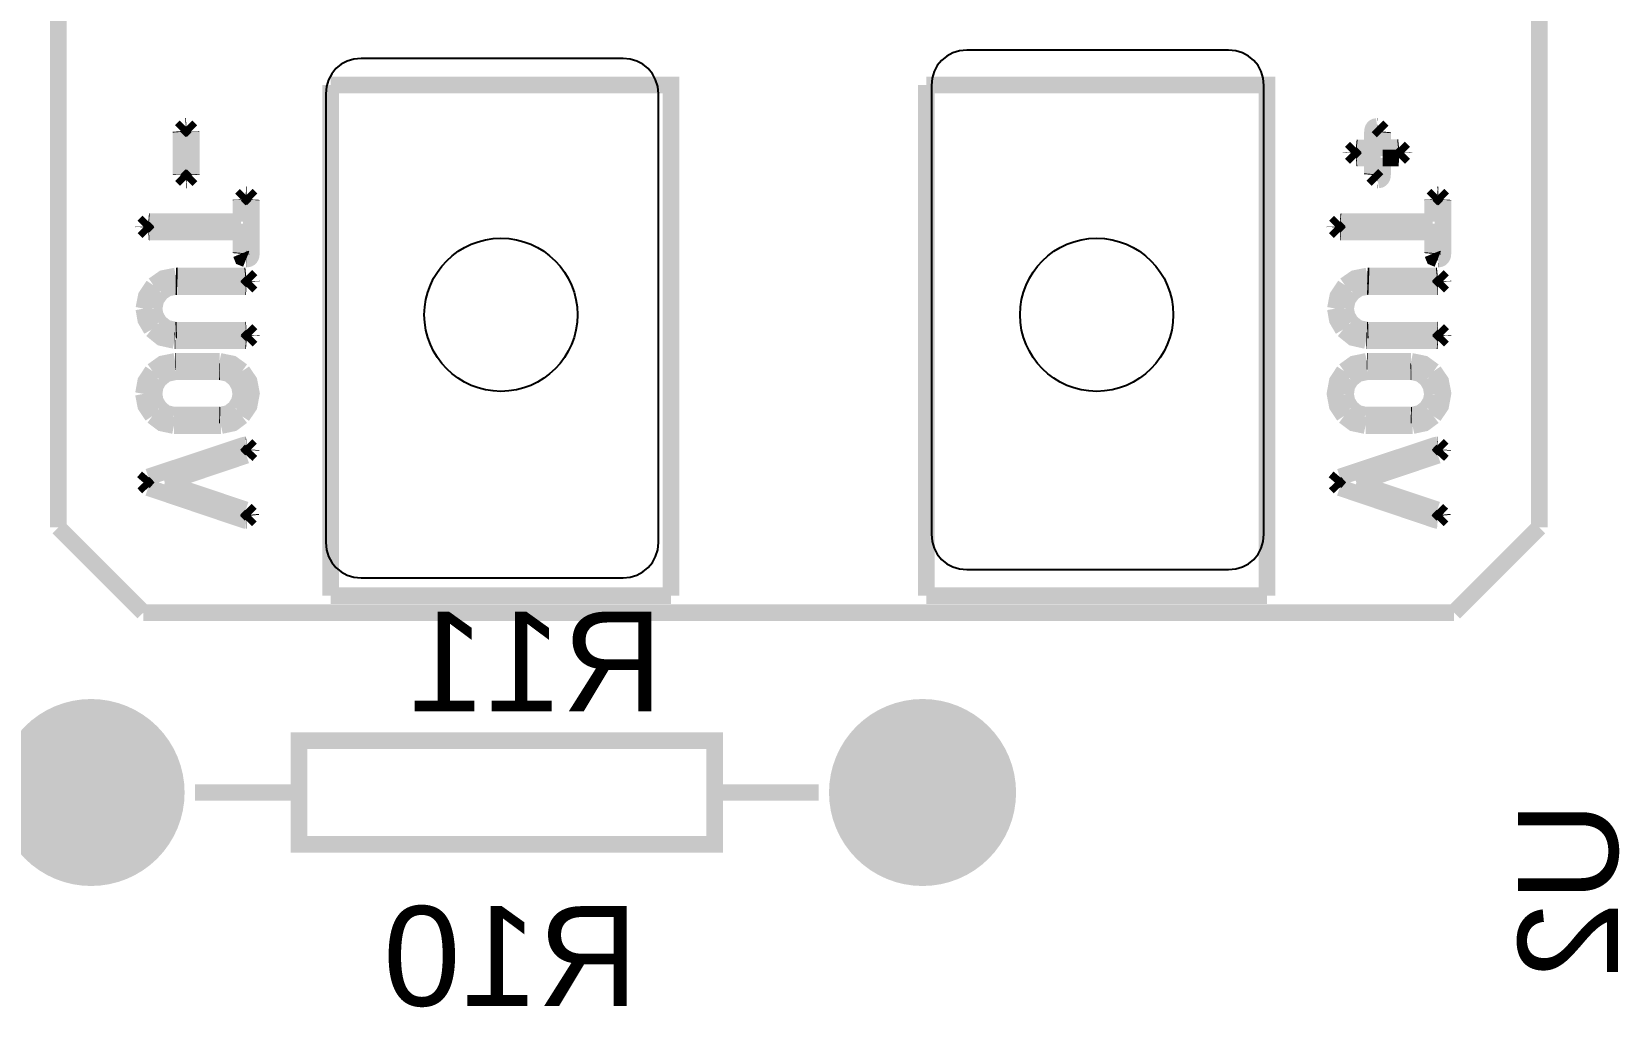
# Model space of a CAD drawing. Header units: inches. Extents: x -2.28 to 2.28, y -1.44 to 1.48.
# Drawn here: x -1.761 to -0.997, y -0.516 to -0.047 of the extents above; entities that cross this region are included whole.
import ezdxf

# ---------------------------------------------------------------- set-up
doc = ezdxf.new("R2010")
doc.units = ezdxf.units.IN
doc.layers.get('0').update_dxf_attribs({"linetype": 'CONTINUOUS'})

# ---------------------------------------------------------------- blocks, each defined once
blk = doc.blocks.new('EPAD')
at = {"const_width": 0.5}
blk.add_lwpolyline([(-0.25, 0, 1), (0.25, 0, 1)], format="xyb", close=True, dxfattribs=at)

msp = doc.modelspace()

# ---------------------------------------------------------------- linework, layer by layer
at = {"const_width": 0.008}
for points in [[(-1.748031, -0.285543), (-1.748031, 1.147528)], [(-1.748031, -0.285543), (-1.748031, 1.147528)], [(-1.748031, -0.285543), (-1.748031, 1.147528)], [(-1.035591, 1.147528), (-1.035591, -0.285543)], [(-1.035591, 1.147528), (-1.035591, -0.285543)], [(-1.035591, 1.147528), (-1.035591, -0.285543)], [(-1.617008, -0.318299), (-1.617008, -0.07263)], [(-1.453228, -0.318299), (-1.453228, -0.07263), (-1.617008, -0.07263)], [(-1.617008, -0.318299), (-1.617008, -0.07263)], [(-1.453228, -0.318299), (-1.453228, -0.07263), (-1.617008, -0.07263)], [(-1.617008, -0.318299), (-1.617008, -0.07263)], [(-1.453228, -0.318299), (-1.453228, -0.07263), (-1.617008, -0.07263)], [(-1.330394, -0.318299), (-1.330394, -0.07263)], [(-1.166614, -0.318299), (-1.166614, -0.07263), (-1.330394, -0.07263)], [(-1.330394, -0.318299), (-1.330394, -0.07263)], [(-1.166614, -0.318299), (-1.166614, -0.07263), (-1.330394, -0.07263)], [(-1.330394, -0.318299), (-1.330394, -0.07263)], [(-1.166614, -0.318299), (-1.166614, -0.07263), (-1.330394, -0.07263)], [(-1.686816, -0.092516), (-1.689045, -0.094745)], [(-1.686816, -0.092516), (-1.689045, -0.094745)], [(-1.686816, -0.092516), (-1.689045, -0.094745)], [(-1.689009, -0.095148), (-1.689045, -0.094745)], [(-1.689009, -0.095148), (-1.689045, -0.094745)], [(-1.689009, -0.095148), (-1.689045, -0.094745)], [(-1.689009, -0.095146), (-1.689009, -0.11576)], [(-1.689009, -0.095146), (-1.689009, -0.11576)], [(-1.689009, -0.095146), (-1.689009, -0.11576)], [(-1.686816, -0.092516), (-1.686722, -0.092518)], [(-1.686816, -0.092516), (-1.686722, -0.092518)], [(-1.686816, -0.092516), (-1.686722, -0.092518)], [(-1.686378, -0.092492), (-1.686723, -0.092518)], [(-1.686378, -0.092492), (-1.686723, -0.092518)], [(-1.686378, -0.092492), (-1.686723, -0.092518)], [(-1.686378, -0.092492), (-1.684065, -0.094804)], [(-1.686378, -0.092492), (-1.684065, -0.094804)], [(-1.686378, -0.092492), (-1.684065, -0.094804)], [(-1.684072, -0.094985), (-1.684065, -0.094804)], [(-1.684072, -0.094985), (-1.684065, -0.094804)], [(-1.684072, -0.094985), (-1.684065, -0.094804)], [(-1.684072, -0.115646), (-1.684072, -0.094986)], [(-1.684072, -0.115646), (-1.684072, -0.094986)], [(-1.684072, -0.115646), (-1.684072, -0.094986)], [(-1.113495, -0.092518), (-1.114525, -0.092702), (-1.11493, -0.092932), (-1.115261, -0.093255), (-1.115518, -0.093669), (-1.115702, -0.094176), (-1.115849, -0.095466), (-1.115849, -0.102825), (-1.123368, -0.102825)], [(-1.113495, -0.092518), (-1.114525, -0.092702), (-1.11493, -0.092932), (-1.115261, -0.093255), (-1.115518, -0.093669), (-1.115702, -0.094176), (-1.115849, -0.095466), (-1.115849, -0.102825), (-1.123368, -0.102825)], [(-1.113495, -0.092518), (-1.114525, -0.092702), (-1.11493, -0.092932), (-1.115261, -0.093255), (-1.115518, -0.093669), (-1.115702, -0.094176), (-1.115849, -0.095466), (-1.115849, -0.102825), (-1.123368, -0.102825)], [(-1.113389, -0.092515), (-1.113495, -0.092518)], [(-1.113389, -0.092515), (-1.113495, -0.092518)], [(-1.113389, -0.092515), (-1.113495, -0.092518)], [(-1.113389, -0.092515), (-1.110942, -0.094962)], [(-1.113389, -0.092515), (-1.110942, -0.094962)], [(-1.113389, -0.092515), (-1.110942, -0.094962)], [(-1.110981, -0.095399), (-1.110942, -0.094962)], [(-1.110981, -0.095399), (-1.110942, -0.094962)], [(-1.110981, -0.095399), (-1.110942, -0.094962)], [(-1.103554, -0.102733), (-1.110981, -0.102733), (-1.110981, -0.095397)], [(-1.103554, -0.102733), (-1.110981, -0.102733), (-1.110981, -0.095397)], [(-1.103554, -0.102733), (-1.110981, -0.102733), (-1.110981, -0.095397)], [(-1.123852, -0.102774), (-1.126202, -0.105124)], [(-1.123852, -0.102774), (-1.126202, -0.105124)], [(-1.123852, -0.102774), (-1.126202, -0.105124)], [(-1.123852, -0.102774), (-1.123367, -0.102825)], [(-1.123852, -0.102774), (-1.123367, -0.102825)], [(-1.123852, -0.102774), (-1.123367, -0.102825)], [(-1.103057, -0.102683), (-1.103554, -0.102733)], [(-1.103057, -0.102683), (-1.103554, -0.102733)], [(-1.103057, -0.102683), (-1.103554, -0.102733)], [(-1.103057, -0.102683), (-1.100606, -0.105134)], [(-1.103057, -0.102683), (-1.100606, -0.105134)], [(-1.103057, -0.102683), (-1.100606, -0.105134)], [(-1.126202, -0.105135), (-1.126209, -0.105315)], [(-1.126202, -0.105135), (-1.126209, -0.105315)], [(-1.126202, -0.105135), (-1.126209, -0.105315)], [(-1.123803, -0.107721), (-1.126209, -0.105315)], [(-1.123803, -0.107721), (-1.126209, -0.105315)], [(-1.123803, -0.107721), (-1.126209, -0.105315)], [(-1.126202, -0.105133), (-1.126202, -0.105124)], [(-1.126202, -0.105133), (-1.126202, -0.105124)], [(-1.126202, -0.105133), (-1.126202, -0.105124)], [(-1.123803, -0.107721), (-1.123435, -0.107693)], [(-1.123803, -0.107721), (-1.123435, -0.107693)], [(-1.123803, -0.107721), (-1.123435, -0.107693)], [(-1.123437, -0.107693), (-1.115849, -0.107693), (-1.115849, -0.115417)], [(-1.123437, -0.107693), (-1.115849, -0.107693), (-1.115849, -0.115417)], [(-1.123437, -0.107693), (-1.115849, -0.107693), (-1.115849, -0.115417)], [(-1.113312, -0.118297), (-1.112282, -0.118113), (-1.111878, -0.117883), (-1.111547, -0.11756), (-1.111289, -0.117145), (-1.111106, -0.116639), (-1.110958, -0.115349), (-1.110958, -0.107693)], [(-1.113312, -0.118297), (-1.112282, -0.118113), (-1.111878, -0.117883), (-1.111547, -0.11756), (-1.111289, -0.117145), (-1.111106, -0.116639), (-1.110958, -0.115349), (-1.110958, -0.107693)], [(-1.113312, -0.118297), (-1.112282, -0.118113), (-1.111878, -0.117883), (-1.111547, -0.11756), (-1.111289, -0.117145), (-1.111106, -0.116639), (-1.110958, -0.115349), (-1.110958, -0.107693)], [(-1.110958, -0.107693), (-1.103348, -0.107693)], [(-1.110958, -0.107693), (-1.103348, -0.107693)], [(-1.110958, -0.107693), (-1.103348, -0.107693)], [(-1.102984, -0.10772), (-1.103349, -0.107693)], [(-1.102984, -0.10772), (-1.103349, -0.107693)], [(-1.102984, -0.10772), (-1.103349, -0.107693)], [(-1.102984, -0.10772), (-1.100599, -0.105335)], [(-1.102984, -0.10772), (-1.100599, -0.105335)], [(-1.102984, -0.10772), (-1.100599, -0.105335)], [(-1.100606, -0.105156), (-1.100606, -0.105134)], [(-1.100606, -0.105156), (-1.100606, -0.105134)], [(-1.100606, -0.105156), (-1.100606, -0.105134)], [(-1.100606, -0.105157), (-1.100599, -0.105335)], [(-1.100606, -0.105157), (-1.100599, -0.105335)], [(-1.100606, -0.105157), (-1.100599, -0.105335)], [(-1.689009, -0.115761), (-1.68902, -0.115992)], [(-1.689009, -0.115761), (-1.68902, -0.115992)], [(-1.689009, -0.115761), (-1.68902, -0.115992)], [(-1.686701, -0.118311), (-1.68902, -0.115992)], [(-1.686701, -0.118311), (-1.68902, -0.115992)], [(-1.686701, -0.118311), (-1.68902, -0.115992)], [(-1.686701, -0.118311), (-1.686451, -0.118298)], [(-1.686701, -0.118311), (-1.686451, -0.118298)], [(-1.686701, -0.118311), (-1.686451, -0.118298)], [(-1.686344, -0.1183), (-1.686448, -0.118297)], [(-1.686344, -0.1183), (-1.686448, -0.118297)], [(-1.686344, -0.1183), (-1.686448, -0.118297)], [(-1.686344, -0.1183), (-1.684045, -0.116001)], [(-1.686344, -0.1183), (-1.684045, -0.116001)], [(-1.686344, -0.1183), (-1.684045, -0.116001)], [(-1.684072, -0.115645), (-1.684045, -0.116001)], [(-1.684072, -0.115645), (-1.684045, -0.116001)], [(-1.684072, -0.115645), (-1.684045, -0.116001)], [(-1.115849, -0.115419), (-1.115887, -0.115845)], [(-1.115849, -0.115419), (-1.115887, -0.115845)], [(-1.115849, -0.115419), (-1.115887, -0.115845)], [(-1.113431, -0.1183), (-1.115887, -0.115845)], [(-1.113431, -0.1183), (-1.115887, -0.115845)], [(-1.113431, -0.1183), (-1.115887, -0.115845)], [(-1.113431, -0.1183), (-1.113311, -0.118297)], [(-1.113431, -0.1183), (-1.113311, -0.118297)], [(-1.113431, -0.1183), (-1.113311, -0.118297)], [(-1.657913, -0.125406), (-1.660131, -0.127624)], [(-1.657913, -0.125406), (-1.660131, -0.127624)], [(-1.657913, -0.125406), (-1.660131, -0.127624)], [(-1.657913, -0.125406), (-1.657609, -0.125427)], [(-1.657913, -0.125406), (-1.657609, -0.125427)], [(-1.657913, -0.125406), (-1.657609, -0.125427)], [(-1.65735, -0.125413), (-1.657606, -0.125427)], [(-1.65735, -0.125413), (-1.657606, -0.125427)], [(-1.65735, -0.125413), (-1.657606, -0.125427)], [(-1.65735, -0.125413), (-1.655124, -0.127639)], [(-1.65735, -0.125413), (-1.655124, -0.127639)], [(-1.65735, -0.125413), (-1.655124, -0.127639)], [(-1.084685, -0.125406), (-1.086902, -0.127624)], [(-1.084685, -0.125406), (-1.086902, -0.127624)], [(-1.084685, -0.125406), (-1.086902, -0.127624)], [(-1.084685, -0.125406), (-1.08438, -0.125427)], [(-1.084685, -0.125406), (-1.08438, -0.125427)], [(-1.084685, -0.125406), (-1.08438, -0.125427)], [(-1.084122, -0.125413), (-1.084378, -0.125427)], [(-1.084122, -0.125413), (-1.084378, -0.125427)], [(-1.084122, -0.125413), (-1.084378, -0.125427)], [(-1.084122, -0.125413), (-1.081896, -0.127639)], [(-1.084122, -0.125413), (-1.081896, -0.127639)], [(-1.084122, -0.125413), (-1.081896, -0.127639)], [(-1.660121, -0.127828), (-1.660131, -0.127624)], [(-1.660121, -0.127828), (-1.660131, -0.127624)], [(-1.660121, -0.127828), (-1.660131, -0.127624)], [(-1.660121, -0.127827), (-1.660121, -0.138363)], [(-1.660121, -0.127827), (-1.660121, -0.138363)], [(-1.660121, -0.127827), (-1.660121, -0.138363)], [(-1.657516, -0.156326), (-1.656959, -0.156279), (-1.656476, -0.156138), (-1.656068, -0.155902), (-1.655733, -0.155572), (-1.655473, -0.155148), (-1.655288, -0.15463), (-1.655139, -0.153309), (-1.655139, -0.127896)], [(-1.657516, -0.156326), (-1.656959, -0.156279), (-1.656476, -0.156138), (-1.656068, -0.155902), (-1.655733, -0.155572), (-1.655473, -0.155148), (-1.655288, -0.15463), (-1.655139, -0.153309), (-1.655139, -0.127896)], [(-1.657516, -0.156326), (-1.656959, -0.156279), (-1.656476, -0.156138), (-1.656068, -0.155902), (-1.655733, -0.155572), (-1.655473, -0.155148), (-1.655288, -0.15463), (-1.655139, -0.153309), (-1.655139, -0.127896)], [(-1.655139, -0.127894), (-1.655124, -0.127639)], [(-1.655139, -0.127894), (-1.655124, -0.127639)], [(-1.655139, -0.127894), (-1.655124, -0.127639)], [(-1.086893, -0.127828), (-1.086902, -0.127624)], [(-1.086893, -0.127828), (-1.086902, -0.127624)], [(-1.086893, -0.127828), (-1.086902, -0.127624)], [(-1.086893, -0.127827), (-1.086893, -0.138363)], [(-1.086893, -0.127827), (-1.086893, -0.138363)], [(-1.086893, -0.127827), (-1.086893, -0.138363)], [(-1.084287, -0.156326), (-1.083731, -0.156279), (-1.083248, -0.156138), (-1.082839, -0.155902), (-1.082505, -0.155572), (-1.082245, -0.155148), (-1.082059, -0.15463), (-1.081911, -0.153309), (-1.081911, -0.127896)], [(-1.084287, -0.156326), (-1.083731, -0.156279), (-1.083248, -0.156138), (-1.082839, -0.155902), (-1.082505, -0.155572), (-1.082245, -0.155148), (-1.082059, -0.15463), (-1.081911, -0.153309), (-1.081911, -0.127896)], [(-1.084287, -0.156326), (-1.083731, -0.156279), (-1.083248, -0.156138), (-1.082839, -0.155902), (-1.082505, -0.155572), (-1.082245, -0.155148), (-1.082059, -0.15463), (-1.081911, -0.153309), (-1.081911, -0.127896)], [(-1.081911, -0.127894), (-1.081896, -0.127639)], [(-1.081911, -0.127894), (-1.081896, -0.127639)], [(-1.081911, -0.127894), (-1.081896, -0.127639)], [(-1.707087, -0.140853), (-1.707096, -0.14106)], [(-1.707087, -0.140853), (-1.707096, -0.14106)], [(-1.707087, -0.140853), (-1.707096, -0.14106)], [(-1.704765, -0.143391), (-1.707096, -0.14106)], [(-1.704765, -0.143391), (-1.707096, -0.14106)], [(-1.704765, -0.143391), (-1.707096, -0.14106)], [(-1.704737, -0.138334), (-1.707092, -0.140689)], [(-1.704737, -0.138334), (-1.707092, -0.140689)], [(-1.704737, -0.138334), (-1.707092, -0.140689)], [(-1.707086, -0.140854), (-1.707092, -0.140689)], [(-1.707086, -0.140854), (-1.707092, -0.140689)], [(-1.707086, -0.140854), (-1.707092, -0.140689)], [(-1.704737, -0.138334), (-1.704368, -0.138363)], [(-1.704737, -0.138334), (-1.704368, -0.138363)], [(-1.704737, -0.138334), (-1.704368, -0.138363)], [(-1.660121, -0.138363), (-1.704367, -0.138363)], [(-1.660121, -0.138363), (-1.704367, -0.138363)], [(-1.660121, -0.138363), (-1.704367, -0.138363)], [(-1.133858, -0.140853), (-1.133867, -0.14106)], [(-1.133858, -0.140853), (-1.133867, -0.14106)], [(-1.133858, -0.140853), (-1.133867, -0.14106)], [(-1.131536, -0.143391), (-1.133867, -0.14106)], [(-1.131536, -0.143391), (-1.133867, -0.14106)], [(-1.131536, -0.143391), (-1.133867, -0.14106)], [(-1.131508, -0.138334), (-1.133864, -0.140689)], [(-1.131508, -0.138334), (-1.133864, -0.140689)], [(-1.131508, -0.138334), (-1.133864, -0.140689)], [(-1.133858, -0.140854), (-1.133864, -0.140689)], [(-1.133858, -0.140854), (-1.133864, -0.140689)], [(-1.133858, -0.140854), (-1.133864, -0.140689)], [(-1.131508, -0.138334), (-1.13114, -0.138363)], [(-1.131508, -0.138334), (-1.13114, -0.138363)], [(-1.131508, -0.138334), (-1.13114, -0.138363)], [(-1.086893, -0.138363), (-1.131139, -0.138363)], [(-1.086893, -0.138363), (-1.131139, -0.138363)], [(-1.086893, -0.138363), (-1.131139, -0.138363)], [(-1.704765, -0.143391), (-1.704436, -0.143368)], [(-1.704765, -0.143391), (-1.704436, -0.143368)], [(-1.704765, -0.143391), (-1.704436, -0.143368)], [(-1.704435, -0.143368), (-1.660121, -0.143368), (-1.660121, -0.153378)], [(-1.704435, -0.143368), (-1.660121, -0.143368), (-1.660121, -0.153378)], [(-1.704435, -0.143368), (-1.660121, -0.143368), (-1.660121, -0.153378)], [(-1.131536, -0.143391), (-1.131208, -0.143368)], [(-1.131536, -0.143391), (-1.131208, -0.143368)], [(-1.131536, -0.143391), (-1.131208, -0.143368)], [(-1.131207, -0.143368), (-1.086893, -0.143368), (-1.086893, -0.153378)], [(-1.131207, -0.143368), (-1.086893, -0.143368), (-1.086893, -0.153378)], [(-1.131207, -0.143368), (-1.086893, -0.143368), (-1.086893, -0.153378)], [(-1.660121, -0.153376), (-1.660159, -0.153813)], [(-1.660121, -0.153376), (-1.660159, -0.153813)], [(-1.660121, -0.153376), (-1.660159, -0.153813)], [(-1.657643, -0.15633), (-1.659431, -0.155602), (-1.660159, -0.153813)], [(-1.657643, -0.15633), (-1.659431, -0.155602), (-1.660159, -0.153813)], [(-1.657643, -0.15633), (-1.659431, -0.155602), (-1.660159, -0.153813)], [(-1.657643, -0.15633), (-1.657515, -0.156326)], [(-1.657643, -0.15633), (-1.657515, -0.156326)], [(-1.657643, -0.15633), (-1.657515, -0.156326)], [(-1.086893, -0.153376), (-1.086931, -0.153813)], [(-1.086893, -0.153376), (-1.086931, -0.153813)], [(-1.086893, -0.153376), (-1.086931, -0.153813)], [(-1.084414, -0.15633), (-1.086203, -0.155602), (-1.086931, -0.153813)], [(-1.084414, -0.15633), (-1.086203, -0.155602), (-1.086931, -0.153813)], [(-1.084414, -0.15633), (-1.086203, -0.155602), (-1.086931, -0.153813)], [(-1.084414, -0.15633), (-1.084287, -0.156326)], [(-1.084414, -0.15633), (-1.084287, -0.156326)], [(-1.084414, -0.15633), (-1.084287, -0.156326)], [(-1.702241, -0.168987), (-1.705738, -0.174227), (-1.706904, -0.180209)], [(-1.702241, -0.168987), (-1.705738, -0.174227), (-1.706904, -0.180209)], [(-1.702241, -0.168987), (-1.705738, -0.174227), (-1.706904, -0.180209)], [(-1.691521, -0.164483), (-1.697493, -0.165679), (-1.702244, -0.168991)], [(-1.691521, -0.164483), (-1.697493, -0.165679), (-1.702244, -0.168991)], [(-1.691521, -0.164483), (-1.697493, -0.165679), (-1.702244, -0.168991)], [(-1.691549, -0.169558), (-1.695448, -0.170309), (-1.698586, -0.172394)], [(-1.691549, -0.169558), (-1.695448, -0.170309), (-1.698586, -0.172394)], [(-1.691549, -0.169558), (-1.695448, -0.170309), (-1.698586, -0.172394)], [(-1.691549, -0.169558), (-1.690859, -0.169582)], [(-1.691549, -0.169558), (-1.690859, -0.169582)], [(-1.691549, -0.169558), (-1.690859, -0.169582)], [(-1.691521, -0.164483), (-1.690657, -0.164508)], [(-1.691521, -0.164483), (-1.690657, -0.164508)], [(-1.691521, -0.164483), (-1.690657, -0.164508)], [(-1.69086, -0.169581), (-1.657813, -0.169581)], [(-1.69086, -0.169581), (-1.657813, -0.169581)], [(-1.69086, -0.169581), (-1.657813, -0.169581)], [(-1.658156, -0.164508), (-1.690654, -0.164508)], [(-1.658156, -0.164508), (-1.690654, -0.164508)], [(-1.658156, -0.164508), (-1.690654, -0.164508)], [(-1.657652, -0.164457), (-1.658157, -0.164508)], [(-1.657652, -0.164457), (-1.658157, -0.164508)], [(-1.657652, -0.164457), (-1.658157, -0.164508)], [(-1.657499, -0.169603), (-1.657813, -0.169582)], [(-1.657499, -0.169603), (-1.657813, -0.169582)], [(-1.657499, -0.169603), (-1.657813, -0.169582)], [(-1.657652, -0.164457), (-1.655139, -0.16697)], [(-1.657652, -0.164457), (-1.655139, -0.16697)], [(-1.657652, -0.164457), (-1.655139, -0.16697)], [(-1.657499, -0.169603), (-1.655128, -0.167231)], [(-1.657499, -0.169603), (-1.655128, -0.167231)], [(-1.657499, -0.169603), (-1.655128, -0.167231)], [(-1.655139, -0.167), (-1.655139, -0.16697)], [(-1.655139, -0.167), (-1.655139, -0.16697)], [(-1.655139, -0.167), (-1.655139, -0.16697)], [(-1.655139, -0.167), (-1.655128, -0.167231)], [(-1.655139, -0.167), (-1.655128, -0.167231)], [(-1.655139, -0.167), (-1.655128, -0.167231)], [(-1.129013, -0.168987), (-1.13251, -0.174227), (-1.133675, -0.180209)], [(-1.129013, -0.168987), (-1.13251, -0.174227), (-1.133675, -0.180209)], [(-1.129013, -0.168987), (-1.13251, -0.174227), (-1.133675, -0.180209)], [(-1.118293, -0.164483), (-1.124265, -0.165679), (-1.129016, -0.168991)], [(-1.118293, -0.164483), (-1.124265, -0.165679), (-1.129016, -0.168991)], [(-1.118293, -0.164483), (-1.124265, -0.165679), (-1.129016, -0.168991)], [(-1.11832, -0.169558), (-1.12222, -0.170309), (-1.125358, -0.172394)], [(-1.11832, -0.169558), (-1.12222, -0.170309), (-1.125358, -0.172394)], [(-1.11832, -0.169558), (-1.12222, -0.170309), (-1.125358, -0.172394)], [(-1.11832, -0.169558), (-1.11763, -0.169582)], [(-1.11832, -0.169558), (-1.11763, -0.169582)], [(-1.11832, -0.169558), (-1.11763, -0.169582)], [(-1.118293, -0.164483), (-1.117428, -0.164508)], [(-1.118293, -0.164483), (-1.117428, -0.164508)], [(-1.118293, -0.164483), (-1.117428, -0.164508)], [(-1.117631, -0.169581), (-1.084585, -0.169581)], [(-1.117631, -0.169581), (-1.084585, -0.169581)], [(-1.117631, -0.169581), (-1.084585, -0.169581)], [(-1.084928, -0.164508), (-1.117426, -0.164508)], [(-1.084928, -0.164508), (-1.117426, -0.164508)], [(-1.084928, -0.164508), (-1.117426, -0.164508)], [(-1.084423, -0.164457), (-1.084928, -0.164508)], [(-1.084423, -0.164457), (-1.084928, -0.164508)], [(-1.084423, -0.164457), (-1.084928, -0.164508)], [(-1.08427, -0.169603), (-1.084584, -0.169582)], [(-1.08427, -0.169603), (-1.084584, -0.169582)], [(-1.08427, -0.169603), (-1.084584, -0.169582)], [(-1.084423, -0.164457), (-1.081911, -0.16697)], [(-1.084423, -0.164457), (-1.081911, -0.16697)], [(-1.084423, -0.164457), (-1.081911, -0.16697)], [(-1.08427, -0.169603), (-1.081899, -0.167231)], [(-1.08427, -0.169603), (-1.081899, -0.167231)], [(-1.08427, -0.169603), (-1.081899, -0.167231)], [(-1.081911, -0.167), (-1.081911, -0.16697)], [(-1.081911, -0.167), (-1.081911, -0.16697)], [(-1.081911, -0.167), (-1.081911, -0.16697)], [(-1.081911, -0.167), (-1.081899, -0.167231)], [(-1.081911, -0.167), (-1.081899, -0.167231)], [(-1.081911, -0.167), (-1.081899, -0.167231)], [(-1.69858, -0.172389), (-1.701086, -0.175796), (-1.702013, -0.180135)], [(-1.69858, -0.172389), (-1.701086, -0.175796), (-1.702013, -0.180135)], [(-1.69858, -0.172389), (-1.701086, -0.175796), (-1.702013, -0.180135)], [(-1.125352, -0.172389), (-1.127857, -0.175796), (-1.128784, -0.180135)], [(-1.125352, -0.172389), (-1.127857, -0.175796), (-1.128784, -0.180135)], [(-1.125352, -0.172389), (-1.127857, -0.175796), (-1.128784, -0.180135)], [(-1.706904, -0.180209), (-1.705978, -0.185551), (-1.703201, -0.190287)], [(-1.706904, -0.180209), (-1.705978, -0.185551), (-1.703201, -0.190287)], [(-1.706904, -0.180209), (-1.705978, -0.185551), (-1.703201, -0.190287)], [(-1.699476, -0.186859), (-1.701379, -0.183545), (-1.702013, -0.18014)], [(-1.699476, -0.186859), (-1.701379, -0.183545), (-1.702013, -0.18014)], [(-1.699476, -0.186859), (-1.701379, -0.183545), (-1.702013, -0.18014)], [(-1.691602, -0.190577), (-1.696056, -0.189587), (-1.699471, -0.186866)], [(-1.691602, -0.190577), (-1.696056, -0.189587), (-1.699471, -0.186866)], [(-1.691602, -0.190577), (-1.696056, -0.189587), (-1.699471, -0.186866)], [(-1.133675, -0.180209), (-1.13275, -0.185551), (-1.129973, -0.190287)], [(-1.133675, -0.180209), (-1.13275, -0.185551), (-1.129973, -0.190287)], [(-1.133675, -0.180209), (-1.13275, -0.185551), (-1.129973, -0.190287)], [(-1.126248, -0.186859), (-1.12815, -0.183545), (-1.128785, -0.18014)], [(-1.126248, -0.186859), (-1.12815, -0.183545), (-1.128785, -0.18014)], [(-1.126248, -0.186859), (-1.12815, -0.183545), (-1.128785, -0.18014)], [(-1.118374, -0.190577), (-1.122828, -0.189587), (-1.126243, -0.186866)], [(-1.118374, -0.190577), (-1.122828, -0.189587), (-1.126243, -0.186866)], [(-1.118374, -0.190577), (-1.122828, -0.189587), (-1.126243, -0.186866)], [(-1.692122, -0.19557), (-1.698406, -0.194158), (-1.703204, -0.190285)], [(-1.692122, -0.19557), (-1.698406, -0.194158), (-1.703204, -0.190285)], [(-1.692122, -0.19557), (-1.698406, -0.194158), (-1.703204, -0.190285)], [(-1.691602, -0.190577), (-1.69105, -0.190562)], [(-1.691602, -0.190577), (-1.69105, -0.190562)], [(-1.691602, -0.190577), (-1.69105, -0.190562)], [(-1.657813, -0.190562), (-1.691043, -0.190562)], [(-1.657813, -0.190562), (-1.691043, -0.190562)], [(-1.657813, -0.190562), (-1.691043, -0.190562)], [(-1.657508, -0.190542), (-1.657815, -0.190562)], [(-1.657508, -0.190542), (-1.657815, -0.190562)], [(-1.657508, -0.190542), (-1.657815, -0.190562)], [(-1.657508, -0.190542), (-1.655127, -0.192923)], [(-1.657508, -0.190542), (-1.655127, -0.192923)], [(-1.657508, -0.190542), (-1.655127, -0.192923)], [(-1.657431, -0.195599), (-1.655135, -0.193302)], [(-1.657431, -0.195599), (-1.655135, -0.193302)], [(-1.657431, -0.195599), (-1.655135, -0.193302)], [(-1.655139, -0.193168), (-1.655127, -0.192923)], [(-1.655139, -0.193168), (-1.655127, -0.192923)], [(-1.655139, -0.193168), (-1.655127, -0.192923)], [(-1.655139, -0.193166), (-1.655135, -0.193302)], [(-1.655139, -0.193166), (-1.655135, -0.193302)], [(-1.655139, -0.193166), (-1.655135, -0.193302)], [(-1.118894, -0.19557), (-1.125178, -0.194158), (-1.129976, -0.190285)], [(-1.118894, -0.19557), (-1.125178, -0.194158), (-1.129976, -0.190285)], [(-1.118894, -0.19557), (-1.125178, -0.194158), (-1.129976, -0.190285)], [(-1.118374, -0.190577), (-1.117822, -0.190562)], [(-1.118374, -0.190577), (-1.117822, -0.190562)], [(-1.118374, -0.190577), (-1.117822, -0.190562)], [(-1.084585, -0.190562), (-1.117815, -0.190562)], [(-1.084585, -0.190562), (-1.117815, -0.190562)], [(-1.084585, -0.190562), (-1.117815, -0.190562)], [(-1.08428, -0.190542), (-1.084586, -0.190562)], [(-1.08428, -0.190542), (-1.084586, -0.190562)], [(-1.08428, -0.190542), (-1.084586, -0.190562)], [(-1.08428, -0.190542), (-1.081898, -0.192923)], [(-1.08428, -0.190542), (-1.081898, -0.192923)], [(-1.08428, -0.190542), (-1.081898, -0.192923)], [(-1.084203, -0.195599), (-1.081907, -0.193302)], [(-1.084203, -0.195599), (-1.081907, -0.193302)], [(-1.084203, -0.195599), (-1.081907, -0.193302)], [(-1.081911, -0.193168), (-1.081898, -0.192923)], [(-1.081911, -0.193168), (-1.081898, -0.192923)], [(-1.081911, -0.193168), (-1.081898, -0.192923)], [(-1.081911, -0.193166), (-1.081907, -0.193302)], [(-1.081911, -0.193166), (-1.081907, -0.193302)], [(-1.081911, -0.193166), (-1.081907, -0.193302)], [(-1.692122, -0.19557), (-1.691824, -0.195567)], [(-1.692122, -0.19557), (-1.691824, -0.195567)], [(-1.692122, -0.19557), (-1.691824, -0.195567)], [(-1.69182, -0.195567), (-1.657813, -0.195567)], [(-1.69182, -0.195567), (-1.657813, -0.195567)], [(-1.69182, -0.195567), (-1.657813, -0.195567)], [(-1.657431, -0.195599), (-1.657815, -0.195567)], [(-1.657431, -0.195599), (-1.657815, -0.195567)], [(-1.657431, -0.195599), (-1.657815, -0.195567)], [(-1.118894, -0.19557), (-1.118596, -0.195567)], [(-1.118894, -0.19557), (-1.118596, -0.195567)], [(-1.118894, -0.19557), (-1.118596, -0.195567)], [(-1.118592, -0.195567), (-1.084585, -0.195567)], [(-1.118592, -0.195567), (-1.084585, -0.195567)], [(-1.118592, -0.195567), (-1.084585, -0.195567)], [(-1.084203, -0.195599), (-1.084586, -0.195567)], [(-1.084203, -0.195599), (-1.084586, -0.195567)], [(-1.084203, -0.195599), (-1.084586, -0.195567)], [(-1.69178, -0.20555), (-1.697893, -0.206802), (-1.702722, -0.210263)], [(-1.69178, -0.20555), (-1.697893, -0.206802), (-1.702722, -0.210263)], [(-1.69178, -0.20555), (-1.697893, -0.206802), (-1.702722, -0.210263)], [(-1.69178, -0.20555), (-1.691465, -0.205554)], [(-1.69178, -0.20555), (-1.691465, -0.205554)], [(-1.69178, -0.20555), (-1.691465, -0.205554)], [(-1.670497, -0.205554), (-1.691454, -0.205554)], [(-1.670497, -0.205554), (-1.691454, -0.205554)], [(-1.670497, -0.205554), (-1.691454, -0.205554)], [(-1.670467, -0.205554), (-1.670493, -0.205554)], [(-1.670467, -0.205554), (-1.670493, -0.205554)], [(-1.670467, -0.205554), (-1.670493, -0.205554)], [(-1.670467, -0.205554), (-1.664389, -0.206809), (-1.659602, -0.210278)], [(-1.670467, -0.205554), (-1.664389, -0.206809), (-1.659602, -0.210278)], [(-1.670467, -0.205554), (-1.664389, -0.206809), (-1.659602, -0.210278)], [(-1.118552, -0.20555), (-1.124665, -0.206802), (-1.129494, -0.210263)], [(-1.118552, -0.20555), (-1.124665, -0.206802), (-1.129494, -0.210263)], [(-1.118552, -0.20555), (-1.124665, -0.206802), (-1.129494, -0.210263)], [(-1.118552, -0.20555), (-1.118236, -0.205554)], [(-1.118552, -0.20555), (-1.118236, -0.205554)], [(-1.118552, -0.20555), (-1.118236, -0.205554)], [(-1.097269, -0.205554), (-1.118226, -0.205554)], [(-1.097269, -0.205554), (-1.118226, -0.205554)], [(-1.097269, -0.205554), (-1.118226, -0.205554)], [(-1.097239, -0.205554), (-1.097265, -0.205554)], [(-1.097239, -0.205554), (-1.097265, -0.205554)], [(-1.097239, -0.205554), (-1.097265, -0.205554)], [(-1.097239, -0.205554), (-1.091161, -0.206809), (-1.086373, -0.210278)], [(-1.097239, -0.205554), (-1.091161, -0.206809), (-1.086373, -0.210278)], [(-1.097239, -0.205554), (-1.091161, -0.206809), (-1.086373, -0.210278)], [(-1.702721, -0.210262), (-1.705995, -0.215244), (-1.707087, -0.221232)], [(-1.702721, -0.210262), (-1.705995, -0.215244), (-1.707087, -0.221232)], [(-1.702721, -0.210262), (-1.705995, -0.215244), (-1.707087, -0.221232)], [(-1.699362, -0.228043), (-1.70135, -0.224889), (-1.702013, -0.221369), (-1.701402, -0.21745), (-1.699567, -0.21433)], [(-1.699362, -0.228043), (-1.70135, -0.224889), (-1.702013, -0.221369), (-1.701402, -0.21745), (-1.699567, -0.21433)], [(-1.699362, -0.228043), (-1.70135, -0.224889), (-1.702013, -0.221369), (-1.701402, -0.21745), (-1.699567, -0.21433)], [(-1.691591, -0.210536), (-1.696111, -0.211558), (-1.69957, -0.214334)], [(-1.691591, -0.210536), (-1.696111, -0.211558), (-1.69957, -0.214334)], [(-1.691591, -0.210536), (-1.696111, -0.211558), (-1.69957, -0.214334)], [(-1.691591, -0.210536), (-1.670748, -0.210536)], [(-1.691591, -0.210536), (-1.670748, -0.210536)], [(-1.691591, -0.210536), (-1.670748, -0.210536)], [(-1.670389, -0.21053), (-1.670746, -0.210536)], [(-1.670389, -0.21053), (-1.670746, -0.210536)], [(-1.670389, -0.21053), (-1.670746, -0.210536)], [(-1.670389, -0.21053), (-1.666099, -0.21149), (-1.662818, -0.214124), (-1.660864, -0.217552), (-1.660213, -0.221392), (-1.660876, -0.224757), (-1.662864, -0.228043)], [(-1.670389, -0.21053), (-1.666099, -0.21149), (-1.662818, -0.214124), (-1.660864, -0.217552), (-1.660213, -0.221392), (-1.660876, -0.224757), (-1.662864, -0.228043)], [(-1.670389, -0.21053), (-1.666099, -0.21149), (-1.662818, -0.214124), (-1.660864, -0.217552), (-1.660213, -0.221392), (-1.660876, -0.224757), (-1.662864, -0.228043)], [(-1.659641, -0.232019), (-1.656265, -0.226997), (-1.655139, -0.22098), (-1.656253, -0.21521), (-1.659596, -0.210285)], [(-1.659641, -0.232019), (-1.656265, -0.226997), (-1.655139, -0.22098), (-1.656253, -0.21521), (-1.659596, -0.210285)], [(-1.659641, -0.232019), (-1.656265, -0.226997), (-1.655139, -0.22098), (-1.656253, -0.21521), (-1.659596, -0.210285)], [(-1.129493, -0.210262), (-1.132767, -0.215244), (-1.133858, -0.221232), (-1.132767, -0.226945), (-1.129493, -0.231882)], [(-1.129493, -0.210262), (-1.132767, -0.215244), (-1.133858, -0.221232), (-1.132767, -0.226945), (-1.129493, -0.231882)], [(-1.129493, -0.210262), (-1.132767, -0.215244), (-1.133858, -0.221232), (-1.132767, -0.226945), (-1.129493, -0.231882)], [(-1.128785, -0.221369), (-1.128173, -0.21745), (-1.126339, -0.21433)], [(-1.128785, -0.221369), (-1.128173, -0.21745), (-1.126339, -0.21433)], [(-1.128785, -0.221369), (-1.128173, -0.21745), (-1.126339, -0.21433)], [(-1.118362, -0.210536), (-1.122883, -0.211558), (-1.126342, -0.214334)], [(-1.118362, -0.210536), (-1.122883, -0.211558), (-1.126342, -0.214334)], [(-1.118362, -0.210536), (-1.122883, -0.211558), (-1.126342, -0.214334)], [(-1.118363, -0.210536), (-1.09752, -0.210536)], [(-1.118363, -0.210536), (-1.09752, -0.210536)], [(-1.118363, -0.210536), (-1.09752, -0.210536)], [(-1.09716, -0.21053), (-1.097518, -0.210536)], [(-1.09716, -0.21053), (-1.097518, -0.210536)], [(-1.09716, -0.21053), (-1.097518, -0.210536)], [(-1.09716, -0.21053), (-1.09287, -0.21149), (-1.08959, -0.214124)], [(-1.09716, -0.21053), (-1.09287, -0.21149), (-1.08959, -0.214124)], [(-1.09716, -0.21053), (-1.09287, -0.21149), (-1.08959, -0.214124)], [(-1.08959, -0.214124), (-1.087636, -0.217552), (-1.086984, -0.221392)], [(-1.08959, -0.214124), (-1.087636, -0.217552), (-1.086984, -0.221392)], [(-1.08959, -0.214124), (-1.087636, -0.217552), (-1.086984, -0.221392)], [(-1.086413, -0.232019), (-1.083036, -0.226997), (-1.081911, -0.22098), (-1.083025, -0.21521), (-1.086367, -0.210285)], [(-1.086413, -0.232019), (-1.083036, -0.226997), (-1.081911, -0.22098), (-1.083025, -0.21521), (-1.086367, -0.210285)], [(-1.086413, -0.232019), (-1.083036, -0.226997), (-1.081911, -0.22098), (-1.083025, -0.21521), (-1.086367, -0.210285)], [(-1.707087, -0.221232), (-1.705995, -0.226945), (-1.702721, -0.231882)], [(-1.707087, -0.221232), (-1.705995, -0.226945), (-1.702721, -0.231882)], [(-1.707087, -0.221232), (-1.705995, -0.226945), (-1.702721, -0.231882)], [(-1.126133, -0.228043), (-1.128122, -0.224889), (-1.128785, -0.221369)], [(-1.126133, -0.228043), (-1.128122, -0.224889), (-1.128785, -0.221369)], [(-1.126133, -0.228043), (-1.128122, -0.224889), (-1.128785, -0.221369)], [(-1.086984, -0.221392), (-1.087647, -0.224757), (-1.089635, -0.228043)], [(-1.086984, -0.221392), (-1.087647, -0.224757), (-1.089635, -0.228043)], [(-1.086984, -0.221392), (-1.087647, -0.224757), (-1.089635, -0.228043)], [(-1.692404, -0.236521), (-1.6982, -0.235287), (-1.702717, -0.231886)], [(-1.692404, -0.236521), (-1.6982, -0.235287), (-1.702717, -0.231886)], [(-1.692404, -0.236521), (-1.6982, -0.235287), (-1.702717, -0.231886)], [(-1.69257, -0.23147), (-1.696442, -0.23051), (-1.699364, -0.228039)], [(-1.69257, -0.23147), (-1.696442, -0.23051), (-1.699364, -0.228039)], [(-1.69257, -0.23147), (-1.696442, -0.23051), (-1.699364, -0.228039)], [(-1.670611, -0.23147), (-1.692574, -0.23147)], [(-1.670611, -0.23147), (-1.692574, -0.23147)], [(-1.670611, -0.23147), (-1.692574, -0.23147)], [(-1.670165, -0.231481), (-1.670611, -0.23147)], [(-1.670165, -0.231481), (-1.670611, -0.23147)], [(-1.670165, -0.231481), (-1.670611, -0.23147)], [(-1.670165, -0.231481), (-1.666036, -0.230565), (-1.662868, -0.228047)], [(-1.670165, -0.231481), (-1.666036, -0.230565), (-1.662868, -0.228047)], [(-1.670165, -0.231481), (-1.666036, -0.230565), (-1.662868, -0.228047)], [(-1.669786, -0.236521), (-1.664094, -0.235313), (-1.659635, -0.232012)], [(-1.669786, -0.236521), (-1.664094, -0.235313), (-1.659635, -0.232012)], [(-1.669786, -0.236521), (-1.664094, -0.235313), (-1.659635, -0.232012)], [(-1.119176, -0.236521), (-1.124972, -0.235287), (-1.129489, -0.231886)], [(-1.119176, -0.236521), (-1.124972, -0.235287), (-1.129489, -0.231886)], [(-1.119176, -0.236521), (-1.124972, -0.235287), (-1.129489, -0.231886)], [(-1.119342, -0.23147), (-1.123213, -0.23051), (-1.126136, -0.228039)], [(-1.119342, -0.23147), (-1.123213, -0.23051), (-1.126136, -0.228039)], [(-1.119342, -0.23147), (-1.123213, -0.23051), (-1.126136, -0.228039)], [(-1.097383, -0.23147), (-1.119346, -0.23147)], [(-1.097383, -0.23147), (-1.119346, -0.23147)], [(-1.097383, -0.23147), (-1.119346, -0.23147)], [(-1.096937, -0.231481), (-1.097383, -0.23147)], [(-1.096937, -0.231481), (-1.097383, -0.23147)], [(-1.096937, -0.231481), (-1.097383, -0.23147)], [(-1.096937, -0.231481), (-1.092808, -0.230565), (-1.089639, -0.228047)], [(-1.096937, -0.231481), (-1.092808, -0.230565), (-1.089639, -0.228047)], [(-1.096937, -0.231481), (-1.092808, -0.230565), (-1.089639, -0.228047)], [(-1.096558, -0.236521), (-1.090866, -0.235313), (-1.086407, -0.232012)], [(-1.096558, -0.236521), (-1.090866, -0.235313), (-1.086407, -0.232012)], [(-1.096558, -0.236521), (-1.090866, -0.235313), (-1.086407, -0.232012)], [(-1.692414, -0.236521), (-1.669789, -0.236521)], [(-1.692414, -0.236521), (-1.669789, -0.236521)], [(-1.692414, -0.236521), (-1.669789, -0.236521)], [(-1.119186, -0.236521), (-1.09656, -0.236521)], [(-1.119186, -0.236521), (-1.09656, -0.236521)], [(-1.119186, -0.236521), (-1.09656, -0.236521)], [(-1.657722, -0.2458), (-1.658531, -0.2459), (-1.659298, -0.24612), (-1.704755, -0.261226)], [(-1.657722, -0.2458), (-1.658531, -0.2459), (-1.659298, -0.24612), (-1.704755, -0.261226)], [(-1.657722, -0.2458), (-1.658531, -0.2459), (-1.659298, -0.24612), (-1.704755, -0.261226)], [(-1.657528, -0.245791), (-1.657722, -0.2458)], [(-1.657528, -0.245791), (-1.657722, -0.2458)], [(-1.657528, -0.245791), (-1.657722, -0.2458)], [(-1.657583, -0.250805), (-1.655322, -0.248337)], [(-1.657583, -0.250805), (-1.655322, -0.248337)], [(-1.657583, -0.250805), (-1.655322, -0.248337)], [(-1.657528, -0.245791), (-1.655299, -0.24802)], [(-1.657528, -0.245791), (-1.655299, -0.24802)], [(-1.657528, -0.245791), (-1.655299, -0.24802)], [(-1.655322, -0.248337), (-1.655299, -0.24802)], [(-1.655322, -0.248337), (-1.655299, -0.24802)], [(-1.655322, -0.248337), (-1.655299, -0.24802)], [(-1.084493, -0.2458), (-1.085303, -0.2459), (-1.08607, -0.24612), (-1.131527, -0.261226)], [(-1.084493, -0.2458), (-1.085303, -0.2459), (-1.08607, -0.24612), (-1.131527, -0.261226)], [(-1.084493, -0.2458), (-1.085303, -0.2459), (-1.08607, -0.24612), (-1.131527, -0.261226)], [(-1.084299, -0.245791), (-1.084493, -0.2458)], [(-1.084299, -0.245791), (-1.084493, -0.2458)], [(-1.084299, -0.245791), (-1.084493, -0.2458)], [(-1.084355, -0.250805), (-1.082094, -0.248337)], [(-1.084355, -0.250805), (-1.082094, -0.248337)], [(-1.084355, -0.250805), (-1.082094, -0.248337)], [(-1.084299, -0.245791), (-1.082071, -0.24802)], [(-1.084299, -0.245791), (-1.082071, -0.24802)], [(-1.084299, -0.245791), (-1.082071, -0.24802)], [(-1.082094, -0.248337), (-1.082071, -0.24802)], [(-1.082094, -0.248337), (-1.082071, -0.24802)], [(-1.082094, -0.248337), (-1.082071, -0.24802)], [(-1.696802, -0.264015), (-1.657585, -0.250805)], [(-1.696802, -0.264015), (-1.657585, -0.250805)], [(-1.696802, -0.264015), (-1.657585, -0.250805)], [(-1.123574, -0.264015), (-1.084356, -0.250805)], [(-1.123574, -0.264015), (-1.084356, -0.250805)], [(-1.123574, -0.264015), (-1.084356, -0.250805)], [(-1.704756, -0.261227), (-1.707086, -0.263946)], [(-1.704756, -0.261227), (-1.707086, -0.263946)], [(-1.704756, -0.261227), (-1.707086, -0.263946)], [(-1.131528, -0.261227), (-1.133858, -0.263946)], [(-1.131528, -0.261227), (-1.133858, -0.263946)], [(-1.131528, -0.261227), (-1.133858, -0.263946)], [(-1.704823, -0.266369), (-1.707087, -0.263946)], [(-1.704823, -0.266369), (-1.707087, -0.263946)], [(-1.704823, -0.266369), (-1.707087, -0.263946)], [(-1.704824, -0.266369), (-1.658819, -0.281909), (-1.658156, -0.282075), (-1.657676, -0.282115)], [(-1.704824, -0.266369), (-1.658819, -0.281909), (-1.658156, -0.282075), (-1.657676, -0.282115)], [(-1.704824, -0.266369), (-1.658819, -0.281909), (-1.658156, -0.282075), (-1.657676, -0.282115)], [(-1.657859, -0.277041), (-1.696802, -0.264015)], [(-1.657859, -0.277041), (-1.696802, -0.264015)], [(-1.657859, -0.277041), (-1.696802, -0.264015)], [(-1.131594, -0.266369), (-1.133858, -0.263946)], [(-1.131594, -0.266369), (-1.133858, -0.263946)], [(-1.131594, -0.266369), (-1.133858, -0.263946)], [(-1.131596, -0.266369), (-1.08559, -0.281909), (-1.084928, -0.282075), (-1.084448, -0.282115)], [(-1.131596, -0.266369), (-1.08559, -0.281909), (-1.084928, -0.282075), (-1.084448, -0.282115)], [(-1.131596, -0.266369), (-1.08559, -0.281909), (-1.084928, -0.282075), (-1.084448, -0.282115)], [(-1.08463, -0.277041), (-1.123574, -0.264015)], [(-1.08463, -0.277041), (-1.123574, -0.264015)], [(-1.08463, -0.277041), (-1.123574, -0.264015)], [(-1.657859, -0.277042), (-1.655459, -0.279396)], [(-1.657859, -0.277042), (-1.655459, -0.279396)], [(-1.657859, -0.277042), (-1.655459, -0.279396)], [(-1.084631, -0.277042), (-1.082231, -0.279396)], [(-1.084631, -0.277042), (-1.082231, -0.279396)], [(-1.084631, -0.277042), (-1.082231, -0.279396)], [(-1.707087, -0.326488), (-1.748031, -0.285543)], [(-1.707087, -0.326488), (-1.748031, -0.285543)], [(-1.707087, -0.326488), (-1.748031, -0.285543)], [(-1.657674, -0.282115), (-1.657667, -0.282115)], [(-1.657674, -0.282115), (-1.657667, -0.282115)], [(-1.657674, -0.282115), (-1.657667, -0.282115)], [(-1.657667, -0.282115), (-1.655411, -0.279859)], [(-1.657667, -0.282115), (-1.655411, -0.279859)], [(-1.657667, -0.282115), (-1.655411, -0.279859)], [(-1.655459, -0.279394), (-1.655411, -0.279859)], [(-1.655459, -0.279394), (-1.655411, -0.279859)], [(-1.655459, -0.279394), (-1.655411, -0.279859)], [(-1.084446, -0.282115), (-1.084438, -0.282115)], [(-1.084446, -0.282115), (-1.084438, -0.282115)], [(-1.084446, -0.282115), (-1.084438, -0.282115)], [(-1.084438, -0.282115), (-1.082182, -0.279859)], [(-1.084438, -0.282115), (-1.082182, -0.279859)], [(-1.084438, -0.282115), (-1.082182, -0.279859)], [(-1.082231, -0.279394), (-1.082182, -0.279859)], [(-1.082231, -0.279394), (-1.082182, -0.279859)], [(-1.082231, -0.279394), (-1.082182, -0.279859)], [(-1.035591, -0.285543), (-1.076535, -0.326488)], [(-1.035591, -0.285543), (-1.076535, -0.326488)], [(-1.035591, -0.285543), (-1.076535, -0.326488)], [(-1.453228, -0.318299), (-1.617008, -0.318299)], [(-1.453228, -0.318299), (-1.617008, -0.318299)], [(-1.453228, -0.318299), (-1.617008, -0.318299)], [(-1.166614, -0.318299), (-1.330394, -0.318299)], [(-1.166614, -0.318299), (-1.330394, -0.318299)], [(-1.166614, -0.318299), (-1.330394, -0.318299)], [(-1.076535, -0.326488), (-1.707087, -0.326488)], [(-1.076535, -0.326488), (-1.707087, -0.326488)], [(-1.076535, -0.326488), (-1.707087, -0.326488)], [(-1.632283, -0.438102), (-1.432283, -0.438102), (-1.432283, -0.388102), (-1.632283, -0.388102), (-1.632283, -0.438102)], [(-1.632283, -0.438102), (-1.432283, -0.438102), (-1.432283, -0.388102), (-1.632283, -0.388102), (-1.632283, -0.438102)], [(-1.632283, -0.438102), (-1.432283, -0.438102), (-1.432283, -0.388102), (-1.632283, -0.388102), (-1.632283, -0.438102)], [(-1.682283, -0.413102), (-1.632283, -0.413102)], [(-1.682283, -0.413102), (-1.632283, -0.413102)], [(-1.682283, -0.413102), (-1.632283, -0.413102)], [(-1.432283, -0.413102), (-1.382283, -0.413102)], [(-1.432283, -0.413102), (-1.382283, -0.413102)], [(-1.432283, -0.413102), (-1.382283, -0.413102)]]:
    msp.add_lwpolyline(points, dxfattribs=at)
for points in [[(-1.45937, -0.292756), (-1.45937, -0.076756), (-1.459708, -0.07328), (-1.460681, -0.070066), (-1.462228, -0.067175), (-1.464284, -0.06467), (-1.466789, -0.062613), (-1.46968, -0.061067), (-1.472894, -0.060094), (-1.47637, -0.059756), (-1.60237, -0.059756), (-1.605846, -0.060094), (-1.60906, -0.061067), (-1.611951, -0.062613), (-1.614456, -0.06467), (-1.616513, -0.067175), (-1.618059, -0.070066), (-1.619032, -0.07328), (-1.61937, -0.076756), (-1.61937, -0.292756), (-1.619032, -0.296232), (-1.618059, -0.299446), (-1.616513, -0.302337), (-1.614456, -0.304842), (-1.611951, -0.306898), (-1.60906, -0.308444), (-1.605846, -0.309418), (-1.60237, -0.309756), (-1.47637, -0.309756), (-1.472894, -0.309418), (-1.46968, -0.308444), (-1.466789, -0.306898), (-1.464284, -0.304842), (-1.462228, -0.302337), (-1.460681, -0.299446), (-1.459708, -0.296232), (-1.45937, -0.292756)], [(-1.168031, -0.288819), (-1.168031, -0.072819), (-1.16837, -0.069343), (-1.169343, -0.066129), (-1.170889, -0.063238), (-1.172946, -0.060733), (-1.17545, -0.058676), (-1.178341, -0.05713), (-1.181556, -0.056157), (-1.185031, -0.055819), (-1.311031, -0.055819), (-1.314507, -0.056157), (-1.317722, -0.05713), (-1.320613, -0.058676), (-1.323117, -0.060733), (-1.325174, -0.063238), (-1.32672, -0.066129), (-1.327693, -0.069343), (-1.328031, -0.072819), (-1.328031, -0.288819), (-1.327693, -0.292295), (-1.32672, -0.295509), (-1.325174, -0.2984), (-1.323117, -0.300905), (-1.320613, -0.302961), (-1.317722, -0.304507), (-1.314507, -0.305481), (-1.311031, -0.305819), (-1.185031, -0.305819), (-1.181556, -0.305481), (-1.178341, -0.304507), (-1.17545, -0.302961), (-1.172946, -0.300905), (-1.170889, -0.2984), (-1.169343, -0.295509), (-1.16837, -0.292295), (-1.168031, -0.288819)]]:
    msp.add_lwpolyline(points, close=True)
for centre in [(-1.535118, -0.183181), (-1.535118, -0.183181), (-1.535118, -0.183181), (-1.248504, -0.183181), (-1.248504, -0.183181), (-1.248504, -0.183181)]:
    msp.add_circle(centre, 0.03685)

# ---------------------------------------------------------------- block references
at = {"xscale": 0.09, "yscale": 0.09}
for p in [(-1.732283, -0.413102), (-1.332283, -0.413102)]:
    msp.add_blockref('EPAD', p, dxfattribs=at)

# ---------------------------------------------------------------- texts
at = {"text_generation_flag": 2, "width": 1.041667}
for s, p in [('R11', (-1.457283, -0.374055)), ('R11', (-1.457283, -0.374055)), ('R11', (-1.457283, -0.374055)), ('R10', (-1.469094, -0.515787)), ('R10', (-1.469094, -0.515787)), ('R10', (-1.469094, -0.515787))]:
    msp.add_text(s, height=0.048, dxfattribs=at).set_placement(p)
msp.add_text('U2', height=0.048, rotation=90, dxfattribs=at).set_placement((-0.997795, -0.417433))
msp.add_text('U2', height=0.048, rotation=90, dxfattribs=at).set_placement((-0.997795, -0.417433))
msp.add_text('U2', height=0.048, rotation=90, dxfattribs=at).set_placement((-0.997795, -0.417433))

doc.saveas('drawing.dxf')
